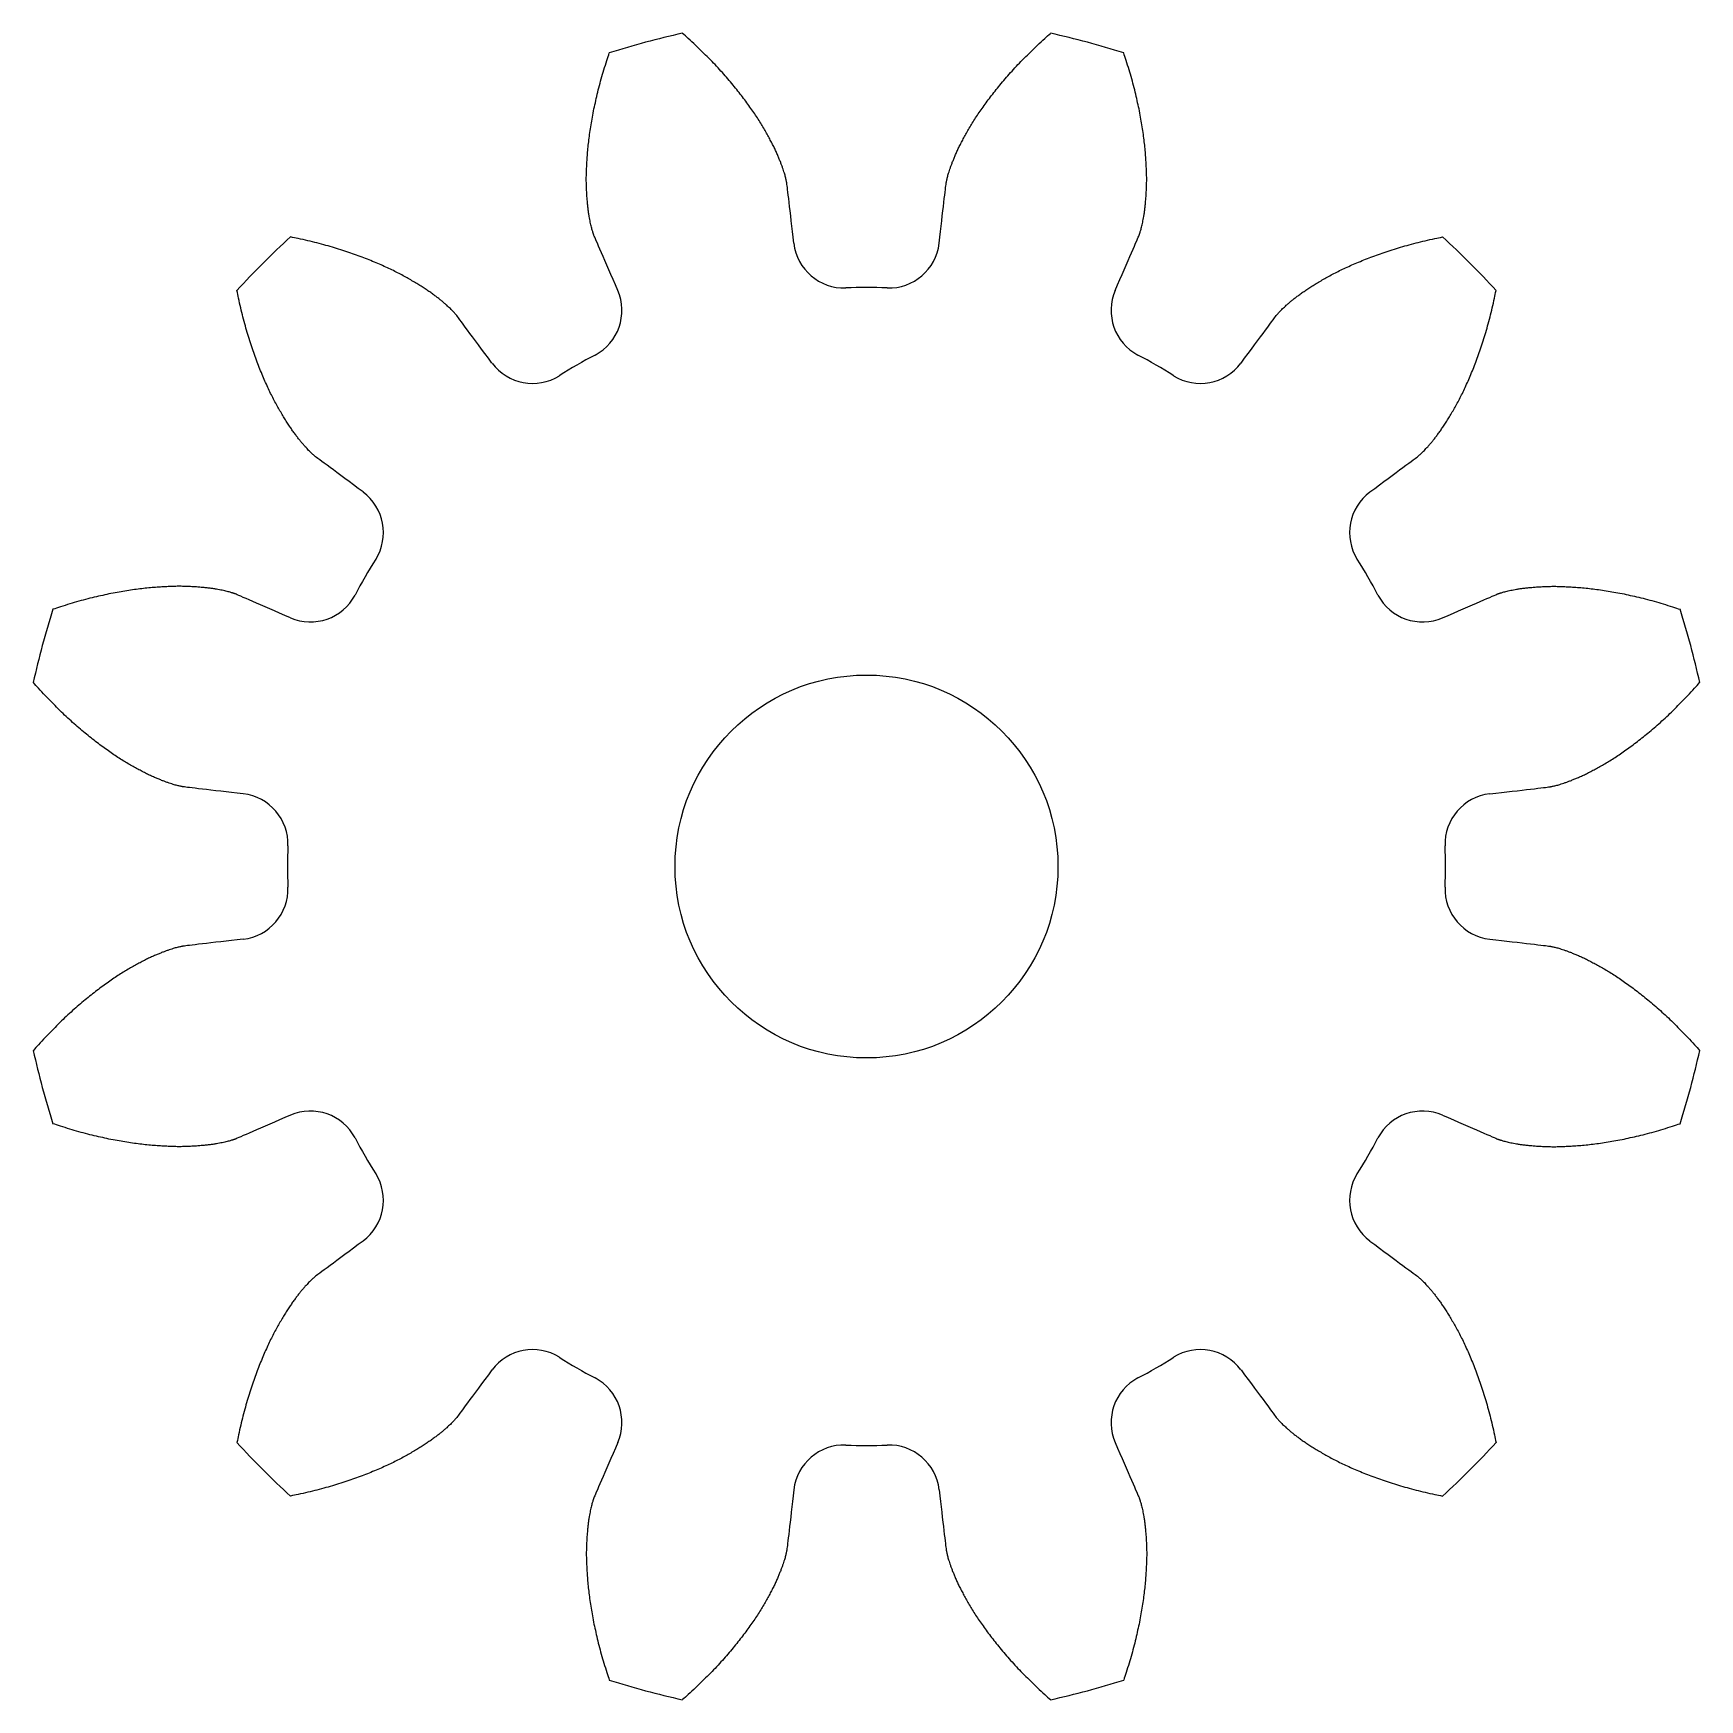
# Model space of a CAD drawing. Extents: x 43.5 to 56.5, y -46.5 to -33.5.
import ezdxf

# ---------------------------------------------------------------- set-up
doc = ezdxf.new("R2010")
doc.units = 0
doc.header["$MEASUREMENT"] = 0
doc.layers.add('VISIBLE', color=7, linetype='CONTINUOUS')

msp = doc.modelspace()

# ---------------------------------------------------------------- linework, layer by layer
at = {"layer": 'VISIBLE'}
msp.add_circle((50, -40), 1.5, dxfattribs=at)
for centre, radius, start, end in [((50, -40), 6.685, 102.4596, 107.5404), ((50, -40), 6.685, 72.4596, 77.5404), ((50, -40), 6.685, 132.4596, 137.5404), ((50, -40), 6.685, 42.4596, 47.5404), ((49.824, -35.072), 0.396, 186.6249, 272.0427), ((50.176, -35.072), 0.396, 267.9573, 353.3751), ((47.688, -35.644), 0.396, 297.9573, 23.3751), ((50, -40), 4.536, 87.9573, 92.0427), ((52.312, -35.644), 0.396, 156.6249, 242.0427), ((50, -40), 4.536, 117.9573, 122.0427), ((50, -40), 4.536, 57.9573, 62.0427), ((47.384, -35.82), 0.396, 216.6249, 302.0427), ((52.616, -35.82), 0.396, 237.9573, 323.3751), ((45.82, -37.384), 0.396, 327.9573, 53.3751), ((54.18, -37.384), 0.396, 126.6249, 212.0427), ((50, -40), 4.536, 147.9573, 152.0427), ((50, -40), 4.536, 27.9573, 32.0427), ((50, -40), 6.685, 162.4596, 167.5404), ((45.644, -37.688), 0.396, 246.6249, 332.0427), ((54.356, -37.688), 0.396, 207.9573, 293.3751), ((50, -40), 6.685, 12.4596, 17.5404), ((45.072, -39.824), 0.396, 357.9573, 83.3751), ((54.928, -39.824), 0.396, 96.6249, 182.0427), ((50, -40), 4.536, 177.9573, 182.0427), ((50, -40), 4.536, 357.9573, 2.0427), ((45.072, -40.176), 0.396, 276.6249, 2.0427), ((54.928, -40.176), 0.396, 177.9573, 263.3751), ((50, -40), 6.685, 192.4596, 197.5404), ((50, -40), 6.685, 342.4596, 347.5404), ((45.644, -42.312), 0.396, 27.9573, 113.3751), ((54.356, -42.312), 0.396, 66.6249, 152.0427), ((50, -40), 4.536, 207.9573, 212.0427), ((50, -40), 4.536, 327.9573, 332.0427), ((45.82, -42.616), 0.396, 306.6249, 32.0427), ((54.18, -42.616), 0.396, 147.9573, 233.3751), ((47.384, -44.18), 0.396, 57.9573, 143.3751), ((50, -40), 4.536, 237.9573, 242.0427), ((50, -40), 4.536, 297.9573, 302.0427), ((52.616, -44.18), 0.396, 36.6249, 122.0427), ((47.688, -44.356), 0.396, 336.6249, 62.0427), ((52.312, -44.356), 0.396, 117.9573, 203.3751), ((50, -40), 6.685, 222.4596, 227.5404), ((50, -40), 6.685, 312.4596, 317.5404), ((49.824, -44.928), 0.396, 87.9573, 173.3751), ((50, -40), 4.536, 267.9573, 272.0427), ((50.176, -44.928), 0.396, 6.6249, 92.0427), ((50, -40), 6.685, 252.4596, 257.5404), ((50, -40), 6.685, 282.4596, 287.5404)]:
    msp.add_arc(centre, radius, start, end, dxfattribs=at)
for points in [[(49.431, -35.117), (49.402, -34.866), (49.377, -34.654), (49.376, -34.648), (49.375, -34.642), (49.374, -34.635), (49.372, -34.625), (49.369, -34.614), (49.366, -34.6), (49.362, -34.585), (49.357, -34.567), (49.35, -34.548), (49.343, -34.526), (49.335, -34.503), (49.325, -34.478), (49.314, -34.451), (49.302, -34.422), (49.288, -34.392), (49.273, -34.36), (49.256, -34.326), (49.237, -34.291), (49.217, -34.254), (49.195, -34.216), (49.171, -34.176), (49.145, -34.135), (49.117, -34.093), (49.087, -34.05), (49.054, -34.005), (49.02, -33.96), (48.983, -33.913), (48.945, -33.866), (48.903, -33.817), (48.86, -33.768), (48.814, -33.718), (48.765, -33.668), (48.714, -33.617), (48.66, -33.566), (48.608, -33.517), (48.573, -33.487), (48.558, -33.473)], [(50.569, -35.117), (50.598, -34.866), (50.623, -34.654), (50.624, -34.648), (50.625, -34.642), (50.626, -34.635), (50.628, -34.625), (50.631, -34.614), (50.634, -34.6), (50.638, -34.585), (50.643, -34.567), (50.65, -34.548), (50.657, -34.526), (50.665, -34.503), (50.675, -34.478), (50.686, -34.451), (50.698, -34.422), (50.712, -34.392), (50.727, -34.36), (50.744, -34.326), (50.763, -34.291), (50.783, -34.254), (50.805, -34.216), (50.829, -34.176), (50.855, -34.135), (50.883, -34.093), (50.913, -34.05), (50.946, -34.005), (50.98, -33.96), (51.017, -33.913), (51.055, -33.866), (51.097, -33.817), (51.14, -33.768), (51.186, -33.718), (51.235, -33.668), (51.286, -33.617), (51.34, -33.566), (51.392, -33.517), (51.427, -33.487), (51.442, -33.473)], [(48.051, -35.487), (47.951, -35.255), (47.866, -35.059), (47.864, -35.053), (47.862, -35.048), (47.86, -35.041), (47.857, -35.032), (47.853, -35.02), (47.849, -35.007), (47.845, -34.991), (47.841, -34.973), (47.836, -34.953), (47.832, -34.931), (47.828, -34.907), (47.823, -34.88), (47.819, -34.851), (47.816, -34.82), (47.813, -34.787), (47.81, -34.752), (47.808, -34.714), (47.806, -34.674), (47.805, -34.632), (47.805, -34.588), (47.807, -34.542), (47.809, -34.493), (47.812, -34.443), (47.816, -34.39), (47.822, -34.336), (47.829, -34.279), (47.837, -34.22), (47.847, -34.16), (47.858, -34.097), (47.872, -34.033), (47.887, -33.967), (47.903, -33.899), (47.922, -33.829), (47.943, -33.758), (47.964, -33.69), (47.979, -33.646), (47.985, -33.626)], [(51.949, -35.487), (52.049, -35.255), (52.134, -35.059), (52.136, -35.053), (52.138, -35.048), (52.14, -35.041), (52.143, -35.032), (52.147, -35.02), (52.151, -35.007), (52.155, -34.991), (52.159, -34.973), (52.164, -34.953), (52.168, -34.931), (52.172, -34.907), (52.177, -34.88), (52.181, -34.851), (52.184, -34.82), (52.187, -34.787), (52.19, -34.752), (52.192, -34.714), (52.194, -34.674), (52.195, -34.632), (52.195, -34.588), (52.193, -34.542), (52.191, -34.493), (52.188, -34.443), (52.184, -34.39), (52.178, -34.336), (52.171, -34.279), (52.163, -34.22), (52.153, -34.16), (52.142, -34.097), (52.128, -34.033), (52.113, -33.967), (52.097, -33.899), (52.078, -33.829), (52.057, -33.758), (52.036, -33.69), (52.021, -33.646), (52.015, -33.626)], [(47.066, -36.056), (46.915, -35.853), (46.788, -35.681), (46.784, -35.677), (46.78, -35.672), (46.775, -35.667), (46.769, -35.66), (46.761, -35.651), (46.751, -35.641), (46.74, -35.629), (46.726, -35.617), (46.711, -35.603), (46.694, -35.588), (46.675, -35.572), (46.654, -35.555), (46.631, -35.537), (46.606, -35.519), (46.579, -35.499), (46.55, -35.479), (46.518, -35.458), (46.485, -35.437), (46.449, -35.416), (46.41, -35.394), (46.37, -35.371), (46.327, -35.349), (46.282, -35.326), (46.234, -35.304), (46.184, -35.281), (46.131, -35.259), (46.076, -35.237), (46.019, -35.215), (45.959, -35.194), (45.897, -35.173), (45.832, -35.153), (45.765, -35.134), (45.695, -35.115), (45.623, -35.097), (45.553, -35.082), (45.508, -35.073), (45.487, -35.068)], [(52.934, -36.056), (53.085, -35.853), (53.212, -35.681), (53.216, -35.677), (53.22, -35.672), (53.225, -35.667), (53.231, -35.66), (53.239, -35.651), (53.249, -35.641), (53.26, -35.629), (53.274, -35.617), (53.289, -35.603), (53.306, -35.588), (53.325, -35.572), (53.346, -35.555), (53.369, -35.537), (53.394, -35.519), (53.421, -35.499), (53.45, -35.479), (53.482, -35.458), (53.515, -35.437), (53.551, -35.416), (53.59, -35.394), (53.63, -35.371), (53.673, -35.349), (53.718, -35.326), (53.766, -35.304), (53.816, -35.281), (53.869, -35.259), (53.924, -35.237), (53.981, -35.215), (54.041, -35.194), (54.103, -35.173), (54.168, -35.153), (54.235, -35.134), (54.305, -35.115), (54.377, -35.097), (54.447, -35.082), (54.492, -35.073), (54.513, -35.068)], [(46.056, -37.066), (45.853, -36.915), (45.681, -36.788), (45.677, -36.784), (45.672, -36.78), (45.667, -36.775), (45.66, -36.769), (45.651, -36.761), (45.641, -36.751), (45.629, -36.74), (45.617, -36.726), (45.603, -36.711), (45.588, -36.694), (45.572, -36.675), (45.555, -36.654), (45.537, -36.631), (45.519, -36.606), (45.499, -36.579), (45.479, -36.55), (45.458, -36.518), (45.437, -36.485), (45.416, -36.449), (45.394, -36.41), (45.371, -36.37), (45.349, -36.327), (45.326, -36.282), (45.304, -36.234), (45.281, -36.184), (45.259, -36.131), (45.237, -36.076), (45.215, -36.019), (45.194, -35.959), (45.173, -35.897), (45.153, -35.832), (45.134, -35.765), (45.115, -35.695), (45.097, -35.623), (45.082, -35.553), (45.073, -35.508), (45.068, -35.487)], [(53.944, -37.066), (54.147, -36.915), (54.319, -36.788), (54.323, -36.784), (54.328, -36.78), (54.333, -36.775), (54.34, -36.769), (54.349, -36.761), (54.359, -36.751), (54.371, -36.74), (54.383, -36.726), (54.397, -36.711), (54.412, -36.694), (54.428, -36.675), (54.445, -36.654), (54.463, -36.631), (54.481, -36.606), (54.501, -36.579), (54.521, -36.55), (54.542, -36.518), (54.563, -36.485), (54.584, -36.449), (54.606, -36.41), (54.629, -36.37), (54.651, -36.327), (54.674, -36.282), (54.696, -36.234), (54.719, -36.184), (54.741, -36.131), (54.763, -36.076), (54.785, -36.019), (54.806, -35.959), (54.827, -35.897), (54.847, -35.832), (54.866, -35.765), (54.885, -35.695), (54.903, -35.623), (54.918, -35.553), (54.927, -35.508), (54.932, -35.487)], [(45.487, -38.051), (45.255, -37.951), (45.059, -37.866), (45.053, -37.864), (45.048, -37.862), (45.041, -37.86), (45.032, -37.857), (45.02, -37.853), (45.007, -37.849), (44.991, -37.845), (44.973, -37.841), (44.953, -37.836), (44.931, -37.832), (44.907, -37.828), (44.88, -37.823), (44.851, -37.819), (44.82, -37.816), (44.787, -37.813), (44.752, -37.81), (44.714, -37.808), (44.674, -37.806), (44.632, -37.805), (44.588, -37.805), (44.542, -37.807), (44.493, -37.809), (44.443, -37.812), (44.39, -37.816), (44.336, -37.822), (44.279, -37.829), (44.22, -37.837), (44.16, -37.847), (44.097, -37.858), (44.033, -37.872), (43.967, -37.887), (43.899, -37.903), (43.829, -37.922), (43.758, -37.943), (43.69, -37.964), (43.646, -37.979), (43.626, -37.985)], [(54.513, -38.051), (54.745, -37.951), (54.941, -37.866), (54.947, -37.864), (54.952, -37.862), (54.959, -37.86), (54.968, -37.857), (54.98, -37.853), (54.993, -37.849), (55.009, -37.845), (55.027, -37.841), (55.047, -37.836), (55.069, -37.832), (55.093, -37.828), (55.12, -37.823), (55.149, -37.819), (55.18, -37.816), (55.213, -37.813), (55.248, -37.81), (55.286, -37.808), (55.326, -37.806), (55.368, -37.805), (55.412, -37.805), (55.458, -37.807), (55.507, -37.809), (55.557, -37.812), (55.61, -37.816), (55.664, -37.822), (55.721, -37.829), (55.78, -37.837), (55.84, -37.847), (55.903, -37.858), (55.967, -37.872), (56.033, -37.887), (56.101, -37.903), (56.171, -37.922), (56.242, -37.943), (56.31, -37.964), (56.354, -37.979), (56.374, -37.985)], [(45.117, -39.431), (44.866, -39.402), (44.654, -39.377), (44.648, -39.376), (44.642, -39.375), (44.635, -39.374), (44.625, -39.372), (44.614, -39.369), (44.6, -39.366), (44.585, -39.362), (44.567, -39.357), (44.548, -39.35), (44.526, -39.343), (44.503, -39.335), (44.478, -39.325), (44.451, -39.314), (44.422, -39.302), (44.392, -39.288), (44.36, -39.273), (44.326, -39.256), (44.291, -39.237), (44.254, -39.217), (44.216, -39.195), (44.176, -39.171), (44.135, -39.145), (44.093, -39.117), (44.05, -39.087), (44.005, -39.054), (43.96, -39.02), (43.913, -38.983), (43.866, -38.945), (43.817, -38.903), (43.768, -38.86), (43.718, -38.814), (43.668, -38.765), (43.617, -38.714), (43.566, -38.66), (43.517, -38.608), (43.487, -38.573), (43.473, -38.558)], [(54.883, -39.431), (55.134, -39.402), (55.346, -39.377), (55.352, -39.376), (55.358, -39.375), (55.365, -39.374), (55.375, -39.372), (55.386, -39.369), (55.4, -39.366), (55.415, -39.362), (55.433, -39.357), (55.452, -39.35), (55.474, -39.343), (55.497, -39.335), (55.522, -39.325), (55.549, -39.314), (55.578, -39.302), (55.608, -39.288), (55.64, -39.273), (55.674, -39.256), (55.709, -39.237), (55.746, -39.217), (55.784, -39.195), (55.824, -39.171), (55.865, -39.145), (55.907, -39.117), (55.95, -39.087), (55.995, -39.054), (56.04, -39.02), (56.087, -38.983), (56.134, -38.945), (56.183, -38.903), (56.232, -38.86), (56.282, -38.814), (56.332, -38.765), (56.383, -38.714), (56.434, -38.66), (56.483, -38.608), (56.513, -38.573), (56.527, -38.558)], [(45.117, -40.569), (44.866, -40.598), (44.654, -40.623), (44.648, -40.624), (44.642, -40.625), (44.635, -40.626), (44.625, -40.628), (44.614, -40.631), (44.6, -40.634), (44.585, -40.638), (44.567, -40.643), (44.548, -40.65), (44.526, -40.657), (44.503, -40.665), (44.478, -40.675), (44.451, -40.686), (44.422, -40.698), (44.392, -40.712), (44.36, -40.727), (44.326, -40.744), (44.291, -40.763), (44.254, -40.783), (44.216, -40.805), (44.176, -40.829), (44.135, -40.855), (44.093, -40.883), (44.05, -40.913), (44.005, -40.946), (43.96, -40.98), (43.913, -41.017), (43.866, -41.055), (43.817, -41.097), (43.768, -41.14), (43.718, -41.186), (43.668, -41.235), (43.617, -41.286), (43.566, -41.34), (43.517, -41.392), (43.487, -41.427), (43.473, -41.442)], [(54.883, -40.569), (55.134, -40.598), (55.346, -40.623), (55.352, -40.624), (55.358, -40.625), (55.365, -40.626), (55.375, -40.628), (55.386, -40.631), (55.4, -40.634), (55.415, -40.638), (55.433, -40.643), (55.452, -40.65), (55.474, -40.657), (55.497, -40.665), (55.522, -40.675), (55.549, -40.686), (55.578, -40.698), (55.608, -40.712), (55.64, -40.727), (55.674, -40.744), (55.709, -40.763), (55.746, -40.783), (55.784, -40.805), (55.824, -40.829), (55.865, -40.855), (55.907, -40.883), (55.95, -40.913), (55.995, -40.946), (56.04, -40.98), (56.087, -41.017), (56.134, -41.055), (56.183, -41.097), (56.232, -41.14), (56.282, -41.186), (56.332, -41.235), (56.383, -41.286), (56.434, -41.34), (56.483, -41.392), (56.513, -41.427), (56.527, -41.442)], [(45.487, -41.949), (45.255, -42.049), (45.059, -42.134), (45.053, -42.136), (45.048, -42.138), (45.041, -42.14), (45.032, -42.143), (45.02, -42.147), (45.007, -42.151), (44.991, -42.155), (44.973, -42.159), (44.953, -42.164), (44.931, -42.168), (44.907, -42.172), (44.88, -42.177), (44.851, -42.181), (44.82, -42.184), (44.787, -42.187), (44.752, -42.19), (44.714, -42.192), (44.674, -42.194), (44.632, -42.195), (44.588, -42.195), (44.542, -42.193), (44.493, -42.191), (44.443, -42.188), (44.39, -42.184), (44.336, -42.178), (44.279, -42.171), (44.22, -42.163), (44.16, -42.153), (44.097, -42.142), (44.033, -42.128), (43.967, -42.113), (43.899, -42.097), (43.829, -42.078), (43.758, -42.057), (43.69, -42.036), (43.646, -42.021), (43.626, -42.015)], [(54.513, -41.949), (54.745, -42.049), (54.941, -42.134), (54.947, -42.136), (54.952, -42.138), (54.959, -42.14), (54.968, -42.143), (54.98, -42.147), (54.993, -42.151), (55.009, -42.155), (55.027, -42.159), (55.047, -42.164), (55.069, -42.168), (55.093, -42.172), (55.12, -42.177), (55.149, -42.181), (55.18, -42.184), (55.213, -42.187), (55.248, -42.19), (55.286, -42.192), (55.326, -42.194), (55.368, -42.195), (55.412, -42.195), (55.458, -42.193), (55.507, -42.191), (55.557, -42.188), (55.61, -42.184), (55.664, -42.178), (55.721, -42.171), (55.78, -42.163), (55.84, -42.153), (55.903, -42.142), (55.967, -42.128), (56.033, -42.113), (56.101, -42.097), (56.171, -42.078), (56.242, -42.057), (56.31, -42.036), (56.354, -42.021), (56.374, -42.015)], [(46.056, -42.934), (45.853, -43.085), (45.681, -43.212), (45.677, -43.216), (45.672, -43.22), (45.667, -43.225), (45.66, -43.231), (45.651, -43.239), (45.641, -43.249), (45.629, -43.26), (45.617, -43.274), (45.603, -43.289), (45.588, -43.306), (45.572, -43.325), (45.555, -43.346), (45.537, -43.369), (45.519, -43.394), (45.499, -43.421), (45.479, -43.45), (45.458, -43.482), (45.437, -43.515), (45.416, -43.551), (45.394, -43.59), (45.371, -43.63), (45.349, -43.673), (45.326, -43.718), (45.304, -43.766), (45.281, -43.816), (45.259, -43.869), (45.237, -43.924), (45.215, -43.981), (45.194, -44.041), (45.173, -44.103), (45.153, -44.168), (45.134, -44.235), (45.115, -44.305), (45.097, -44.377), (45.082, -44.447), (45.073, -44.492), (45.068, -44.513)], [(53.944, -42.934), (54.147, -43.085), (54.319, -43.212), (54.323, -43.216), (54.328, -43.22), (54.333, -43.225), (54.34, -43.231), (54.349, -43.239), (54.359, -43.249), (54.371, -43.26), (54.383, -43.274), (54.397, -43.289), (54.412, -43.306), (54.428, -43.325), (54.445, -43.346), (54.463, -43.369), (54.481, -43.394), (54.501, -43.421), (54.521, -43.45), (54.542, -43.482), (54.563, -43.515), (54.584, -43.551), (54.606, -43.59), (54.629, -43.63), (54.651, -43.673), (54.674, -43.718), (54.696, -43.766), (54.719, -43.816), (54.741, -43.869), (54.763, -43.924), (54.785, -43.981), (54.806, -44.041), (54.827, -44.103), (54.847, -44.168), (54.866, -44.235), (54.885, -44.305), (54.903, -44.377), (54.918, -44.447), (54.927, -44.492), (54.932, -44.513)], [(47.066, -43.944), (46.915, -44.147), (46.788, -44.319), (46.784, -44.323), (46.78, -44.328), (46.775, -44.333), (46.769, -44.34), (46.761, -44.349), (46.751, -44.359), (46.74, -44.371), (46.726, -44.383), (46.711, -44.397), (46.694, -44.412), (46.675, -44.428), (46.654, -44.445), (46.631, -44.463), (46.606, -44.481), (46.579, -44.501), (46.55, -44.521), (46.518, -44.542), (46.485, -44.563), (46.449, -44.584), (46.41, -44.606), (46.37, -44.629), (46.327, -44.651), (46.282, -44.674), (46.234, -44.696), (46.184, -44.719), (46.131, -44.741), (46.076, -44.763), (46.019, -44.785), (45.959, -44.806), (45.897, -44.827), (45.832, -44.847), (45.765, -44.866), (45.695, -44.885), (45.623, -44.903), (45.553, -44.918), (45.508, -44.927), (45.487, -44.932)], [(52.934, -43.944), (53.085, -44.147), (53.212, -44.319), (53.216, -44.323), (53.22, -44.328), (53.225, -44.333), (53.231, -44.34), (53.239, -44.349), (53.249, -44.359), (53.26, -44.371), (53.274, -44.383), (53.289, -44.397), (53.306, -44.412), (53.325, -44.428), (53.346, -44.445), (53.369, -44.463), (53.394, -44.481), (53.421, -44.501), (53.45, -44.521), (53.482, -44.542), (53.515, -44.563), (53.551, -44.584), (53.59, -44.606), (53.63, -44.629), (53.673, -44.651), (53.718, -44.674), (53.766, -44.696), (53.816, -44.719), (53.869, -44.741), (53.924, -44.763), (53.981, -44.785), (54.041, -44.806), (54.103, -44.827), (54.168, -44.847), (54.235, -44.866), (54.305, -44.885), (54.377, -44.903), (54.447, -44.918), (54.492, -44.927), (54.513, -44.932)], [(48.051, -44.513), (47.951, -44.745), (47.866, -44.941), (47.864, -44.947), (47.862, -44.952), (47.86, -44.959), (47.857, -44.968), (47.853, -44.98), (47.849, -44.993), (47.845, -45.009), (47.841, -45.027), (47.836, -45.047), (47.832, -45.069), (47.828, -45.093), (47.823, -45.12), (47.819, -45.149), (47.816, -45.18), (47.813, -45.213), (47.81, -45.248), (47.808, -45.286), (47.806, -45.326), (47.805, -45.368), (47.805, -45.412), (47.807, -45.458), (47.809, -45.507), (47.812, -45.557), (47.816, -45.61), (47.822, -45.664), (47.829, -45.721), (47.837, -45.78), (47.847, -45.84), (47.858, -45.903), (47.872, -45.967), (47.887, -46.033), (47.903, -46.101), (47.922, -46.171), (47.943, -46.242), (47.964, -46.31), (47.979, -46.354), (47.985, -46.374)], [(51.949, -44.513), (52.049, -44.745), (52.134, -44.941), (52.136, -44.947), (52.138, -44.952), (52.14, -44.959), (52.143, -44.968), (52.147, -44.98), (52.151, -44.993), (52.155, -45.009), (52.159, -45.027), (52.164, -45.047), (52.168, -45.069), (52.172, -45.093), (52.177, -45.12), (52.181, -45.149), (52.184, -45.18), (52.187, -45.213), (52.19, -45.248), (52.192, -45.286), (52.194, -45.326), (52.195, -45.368), (52.195, -45.412), (52.193, -45.458), (52.191, -45.507), (52.188, -45.557), (52.184, -45.61), (52.178, -45.664), (52.171, -45.721), (52.163, -45.78), (52.153, -45.84), (52.142, -45.903), (52.128, -45.967), (52.113, -46.033), (52.097, -46.101), (52.078, -46.171), (52.057, -46.242), (52.036, -46.31), (52.021, -46.354), (52.015, -46.374)], [(49.431, -44.883), (49.402, -45.134), (49.377, -45.346), (49.376, -45.352), (49.375, -45.358), (49.374, -45.365), (49.372, -45.375), (49.369, -45.386), (49.366, -45.4), (49.362, -45.415), (49.357, -45.433), (49.35, -45.452), (49.343, -45.474), (49.335, -45.497), (49.325, -45.522), (49.314, -45.549), (49.302, -45.578), (49.288, -45.608), (49.273, -45.64), (49.256, -45.674), (49.237, -45.709), (49.217, -45.746), (49.195, -45.784), (49.171, -45.824), (49.145, -45.865), (49.117, -45.907), (49.087, -45.95), (49.054, -45.995), (49.02, -46.04), (48.983, -46.087), (48.945, -46.134), (48.903, -46.183), (48.86, -46.232), (48.814, -46.282), (48.765, -46.332), (48.714, -46.383), (48.66, -46.434), (48.608, -46.483), (48.573, -46.513), (48.558, -46.527)], [(50.569, -44.883), (50.598, -45.134), (50.623, -45.346), (50.624, -45.352), (50.625, -45.358), (50.626, -45.365), (50.628, -45.375), (50.631, -45.386), (50.634, -45.4), (50.638, -45.415), (50.643, -45.433), (50.65, -45.452), (50.657, -45.474), (50.665, -45.497), (50.675, -45.522), (50.686, -45.549), (50.698, -45.578), (50.712, -45.608), (50.727, -45.64), (50.744, -45.674), (50.763, -45.709), (50.783, -45.746), (50.805, -45.784), (50.829, -45.824), (50.855, -45.865), (50.883, -45.907), (50.913, -45.95), (50.946, -45.995), (50.98, -46.04), (51.017, -46.087), (51.055, -46.134), (51.097, -46.183), (51.14, -46.232), (51.186, -46.282), (51.235, -46.332), (51.286, -46.383), (51.34, -46.434), (51.392, -46.483), (51.427, -46.513), (51.442, -46.527)]]:
    msp.add_open_spline(points, degree=3, knots=[0.0374574, 0.0374574, 0.0374574, 0.0374574, 0.117327, 0.1245634, 0.1339054, 0.1449591, 0.1574928, 0.1713493, 0.186413, 0.2025939, 0.2198198, 0.2380309, 0.2571764, 0.2772129, 0.2981024, 0.3198114, 0.3423101, 0.3655716, 0.3895719, 0.4142886, 0.4397018, 0.4657928, 0.4925444, 0.5199407, 0.5479669, 0.5766091, 0.6058544, 0.6356906, 0.6661062, 0.6970903, 0.7286328, 0.7607238, 0.7933542, 0.8265153, 0.8601986, 0.8943962, 0.9291004, 0.964304, 0.9924917, 0.9924917, 0.9924917, 0.9924917], dxfattribs=at)

doc.saveas('drawing.dxf')
